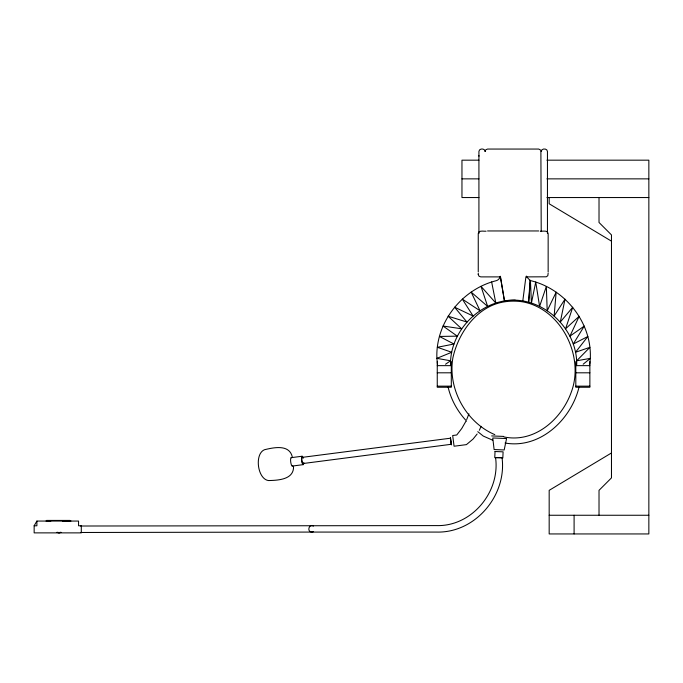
<?xml version="1.0" encoding="UTF-8"?>
<svg xmlns="http://www.w3.org/2000/svg" width="683" height="683" viewBox="0 0 683 683"><rect width="100%" height="100%" fill="white"/><g stroke="black" fill="none" stroke-linecap="round" stroke-linejoin="round"><path stroke-width="1.02" d="M450.507 364.62C449.995 330.939 479.995 300.298 513.625 300.11C547.254 300.298 577.255 330.939 576.734 364.62M530.042 280.286L528.651 302.27L530.426 280.593L528.437 278.741A5.165 1.161 48.4 0 1 526.32 276.086M293.545 466.626C293.861 479.679 278.015 480.328 268.504 480.559C257.482 479.099 254.221 453.947 264.5 449.721C273.755 447.51 289.242 444.095 292.264 456.79M589.745 364.389C594.978 326.594 567.035 289.225 530.426 280.593L531.434 303.039L535.737 282.028L539.596 306.436L546.34 286.45L547.203 310.782L556.158 292.204L554.135 316.016L565.012 299.18L560.299 322.043L572.738 307.248L565.584 328.796L579.193 316.272L569.929 336.156L584.264 326.081L573.268 344.019L587.85 336.488L575.538 352.266L589.899 347.314L576.708 360.778L590.36 358.362L583.162 364.218M522.837 300.64L525.927 276.717M485.067 151.421L485.801 149.748L487.56 149.056L538.725 149.056L540.885 150.243L541.218 231.588M541.218 151.421C541.312 148.143 547.348 148.143 547.45 151.421L547.45 233.492M579.022 387.167C571.227 419.524 540.065 449.192 505.044 443.028M468.922 413.838L466.702 419.558M481.139 426.337L479.346 430.281M465.832 421.411L461.751 428.506L456.748 434.986L452.684 435.515L454.075 446.23L466.429 444.624L473.063 439.067L477.135 434.004M34.15 525.782L36.891 521.061L78.554 521.061L78.554 525.782L81.294 525.782L81.294 532.877L34.15 532.877L34.15 525.782L36.891 525.782L36.891 521.061M445.529 364.235L450.541 360.778L436.889 358.344C435.37 322.726 461.725 289.396 495.952 280.764A5.558 5.054 -49.4 0 0 498.12 279.731L499 278.895A5.063 4.602 -49.4 0 0 500.255 276.248L504.413 300.64L515.289 300.204M611.473 452.966L549.175 490.343L549.175 533.944L648.85 533.944L648.85 160.172L546.912 160.172M313.523 531.639L311.909 532.074L80.585 532.484M291.171 457.661L302.099 456.244M302.245 457.362L450.524 438.204M303.047 463.535L451.309 444.283L450.507 438.102M292.264 466.071L303.192 464.645M80.568 526.012L436.446 525.594C471.757 526.67 500.434 491.973 495.551 457.516L502.031 457.516C507.068 495.414 475.257 533.175 436.548 532.074L311.909 532.074C306.547 532.083 308.887 523.349 313.523 526.03M478.954 160.172L461.964 160.172L461.964 197.549L478.954 197.549M461.964 178.861L478.954 178.861M546.912 178.861L648.85 178.861M546.912 197.549L648.85 197.549M487.56 230.956L538.725 230.956M486.108 231.196C483.777 231.494 478.681 229.864 478.254 233.569L478.254 271.808M540.296 231.196C542.626 231.494 547.723 229.864 548.15 233.569L548.15 271.996M499.922 276.888L480.798 276.888L478.996 276.197L478.254 274.421M526.482 276.888L546.272 276.803L547.817 275.701L548.15 273.217M437.257 365.644L451.309 365.644M575.812 365.644L589.873 365.644M437.257 372.807L451.309 372.807M575.812 372.807L589.873 372.807M437.257 386.151L451.309 386.151M575.812 386.151L589.873 386.151M549.175 515.255L648.85 515.255M46.564 520.42L69.914 520.42M46 520.984L50.807 521.061M62.384 520.984L70.964 520.984M491.666 435.925L503.67 436.411M503.986 436.932C534.243 443.293 561.417 419.575 571.176 392.435C584.853 356.62 561.486 309.237 523.144 301.912A59.37 59.37 0 0 0 503.986 301.912C477.058 306.232 458.421 332.604 452.897 357.798C447.502 388.738 466.011 422.453 494.808 434.636M492.699 440.211L483.265 436.061L477.776 431.656M611.473 241.159L549.175 203.782L549.175 197.549M466.54 421.078C457.695 411.61 451.07 399.811 448.116 387.167M491.632 281.925L495.815 303.039L481.003 286.356L487.653 306.436L471.168 292.111L480.047 310.782L462.297 299.094L473.114 316.016L454.554 307.171L466.95 322.043L448.082 316.203L461.657 328.796L443.002 326.022L457.32 336.156L439.408 336.446L453.982 344.019L437.351 347.288L451.711 352.266L436.889 358.344L437.504 364.389M500.485 276.717L504.413 300.64M485.152 151.421C485.058 148.143 479.022 148.143 478.92 151.421L478.92 233.492M478.92 155.562L479.005 156.176M450.421 437.487L451.386 444.898M451.045 441.986L451.215 443.369M599.017 197.549L599.017 222.47L611.473 234.926L611.473 477.878L599.017 490.343L599.017 515.255M589.873 361.614L589.873 387.244L575.812 387.244L575.812 361.614M574.096 515.255L574.096 533.944M478.254 273.217L478.254 274.515M451.309 361.614L451.309 387.244L437.257 387.244L437.257 361.614M303.773 462.434A4.235 0.999 82.6 0 1 302.424 463.748A4.235 0.999 82.6 0 1 301.587 457.311A4.235 0.999 82.6 0 1 303.226 458.233M292.683 465.439A4.235 0.999 82.6 0 1 290.804 462.545A4.235 0.999 82.6 0 1 291.445 457.772M303.218 463.407A3.116 0.734 82.6 0 1 301.869 460.137A3.116 0.734 82.6 0 1 302.663 457.721M60.437 532.296A3.492 3.483 0 0 1 56.954 532.296M61.043 532.296A3.492 3.483 0 0 1 57.56 532.296M60.138 532.407A3.236 3.236 0 0 1 58.465 532.416M495.03 451.506L494.757 457.661L502.825 457.986L503.098 451.839L495.03 451.506M506.564 438.537L504.191 449.96L494.116 449.551L492.767 437.982L506.564 438.537"/></g></svg>
